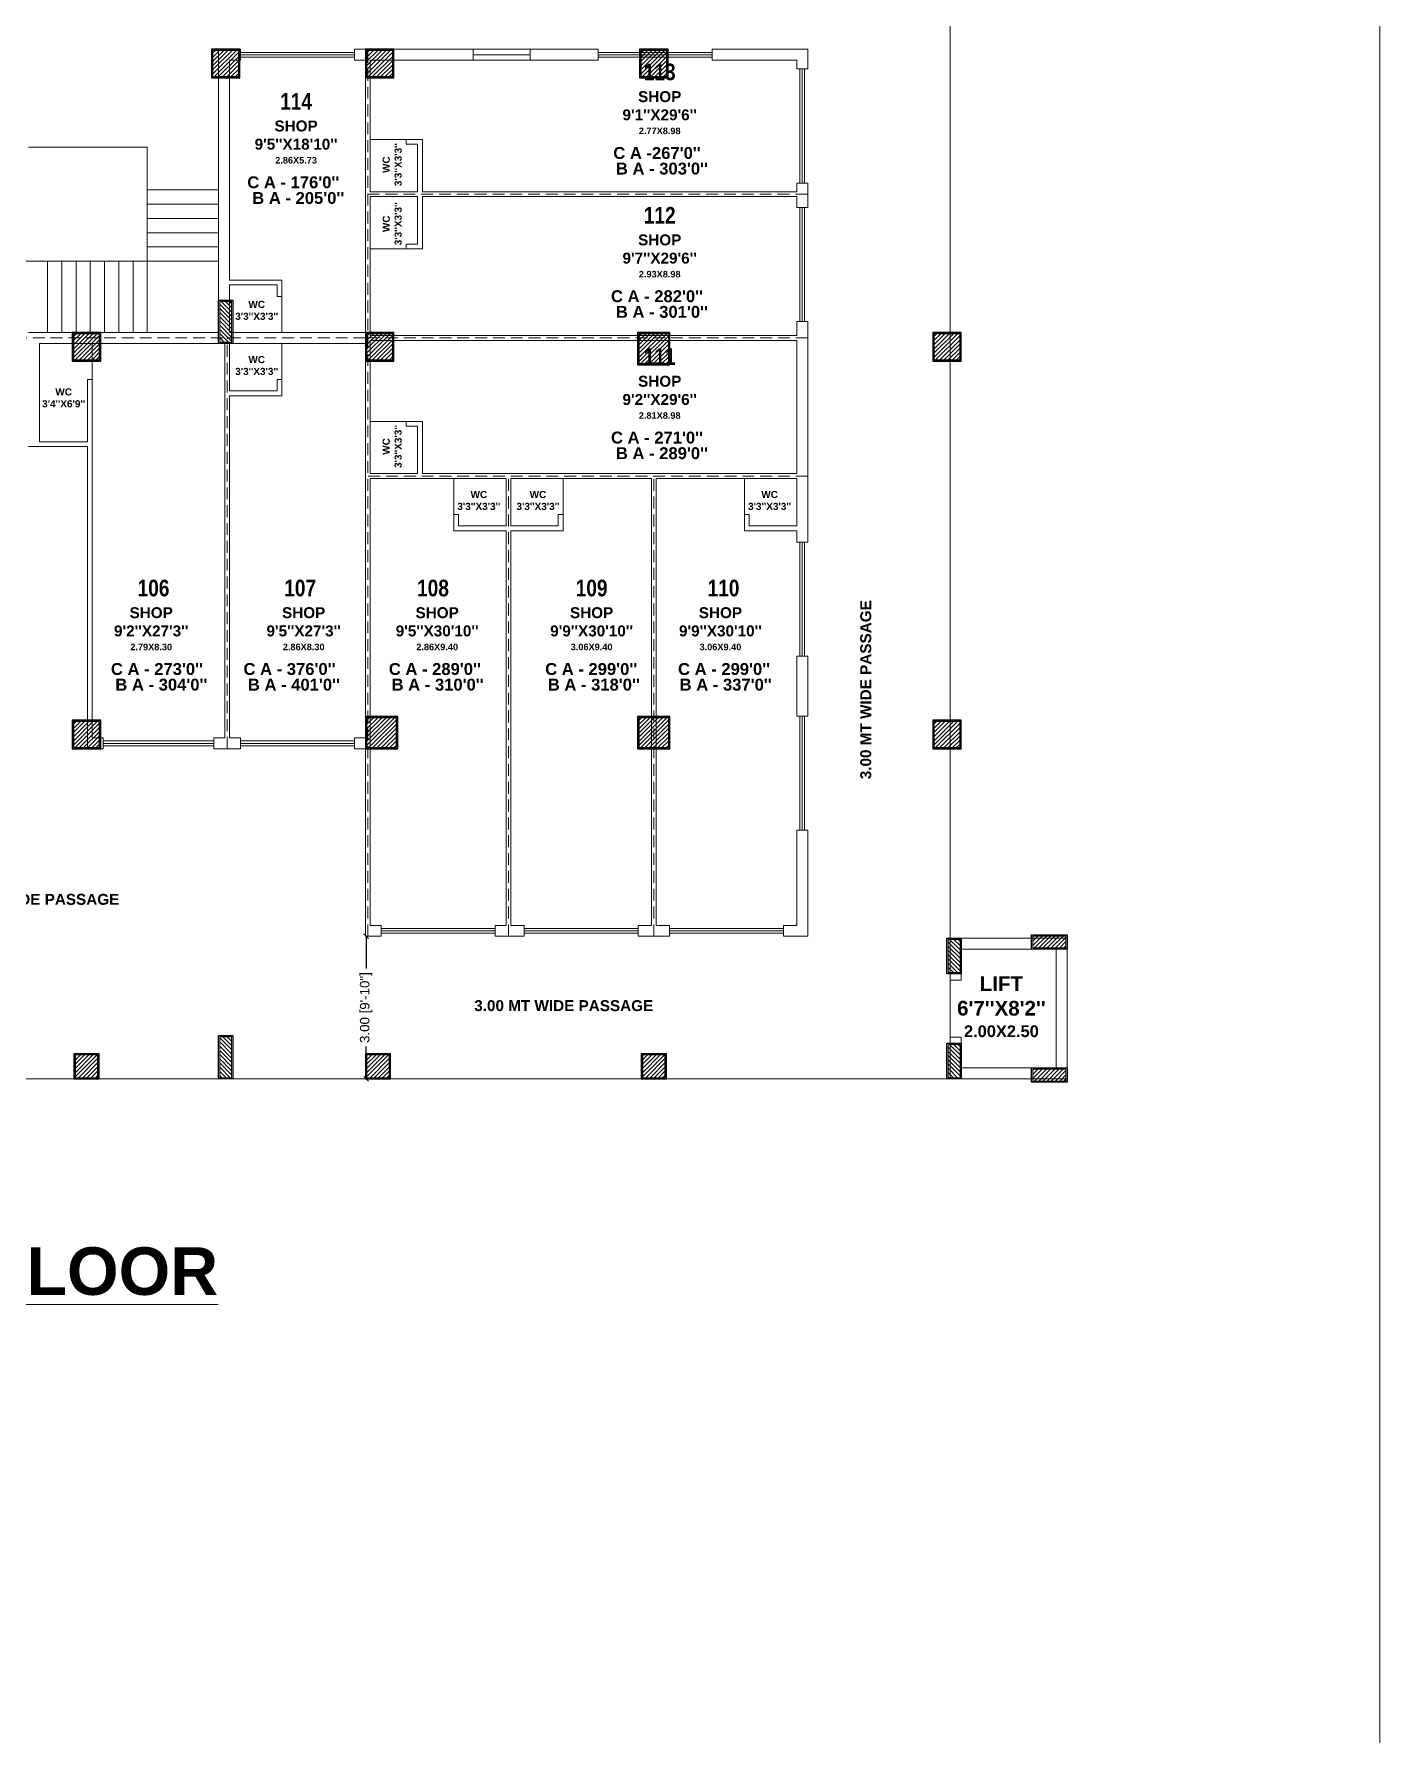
# Model space of a CAD drawing. Header units: metres. Extents: x 0 to 8495, y 0 to 3455.
# Drawn here: x 8366.39 to 8394.72, y 215.25 to 251.04 of the extents above; entities that cross this region are included whole.
import ezdxf

# ---------------------------------------------------------------- set-up
doc = ezdxf.new("R2010")
doc.units = ezdxf.units.M
doc.header["$MEASUREMENT"] = 0
doc.linetypes.add('DASH2', pattern=[0.375, 0.25, -0.125])
doc.layers.get('0').update_dxf_attribs({"lineweight": 18})
doc.layers.add('Columns', color=12, linetype='Continuous', lineweight=25)
doc.layers.add('furniture', color=30, linetype='Continuous', lineweight=20)
doc.styles.add('Annotative', font='arial.ttf')
doc.styles.get("Standard").update_dxf_attribs({"font": 'ARIALN.TTF', "height": 0.2})
doc.dimstyles.get("Standard").update_dxf_attribs({"dimtxt": 0.2, "dimasz": 0.1, "dimexe": 0.08, "dimexo": 0.1125, "dimgap": 0.09, "dimtad": 0, "dimtoh": 1, "dimzin": 0, "dimdsep": 46, "dimtxsty": 'Annotative', "dimblk": 'OBLIQUE', "dimcen": 0.09, "dimse1": 1, "dimse2": 1, "dimclrt": 256, "dimadec": 0, "dimazin": 0, "dimtfac": 1, "dimtofl": 0, "dimtmove": 0, "dimatfit": 3, "dimldrblk": 'OBLIQUE', "dimfxl": 1, "dimtolj": 1, "dimtzin": 0, "dimarcsym": 0})

# ---------------------------------------------------------------- blocks, each defined once
blk = doc.blocks.new('_Oblique')
at = {"color": 0, "linetype": 'ByBlock', "lineweight": -2}
blk.add_line((-0.5, -0.5), (0.5, 0.5), dxfattribs=at)
blk = doc.blocks.new('*D67')
at = {"color": 0, "lineweight": -2, "transparency": 16777216}
for p, q in [((8373.383, 232.051), (8373.383, 231.371)), ((8373.383, 229.051), (8373.383, 229.732))]:
    blk.add_line(p, q, dxfattribs=at)
at = {"layer": 'Defpoints', "color": 0, "transparency": 16777216}
for p in [(8373.698, 232.051), (8373.383, 229.051), (8373.698, 229.051)]:
    blk.add_point(p, dxfattribs=at)
at = {"color": 0, "lineweight": -2, "transparency": 16777216, "xscale": 0.1, "yscale": 0.1, "zscale": 0.1}
for p, rotation in [((8373.383, 232.051), 90), ((8373.383, 229.051), 270)]:
    blk.add_blockref('_Oblique', p, dxfattribs=dict(at, rotation=rotation))
at = {"lineweight": 0, "transparency": 16777216, "insert": (8373.383, 230.551), "char_height": 0.2, "attachment_point": 5, "rotation": 90, "style": 'Annotative'}
blk.add_mtext('\\A1;3.00 [9\'-10"]', dxfattribs=at)

msp = doc.modelspace()

# ---------------------------------------------------------------- hatches: boundary and pattern name
at = {"layer": 'Columns'}
h = msp.add_hatch(dxfattribs=at)
h.set_pattern_fill('ANSI31', scale=0.5)
h.set_pattern_definition([(45, (1238.99616, -207.645864), (-0.0441941738, 0.0441941738), [])])
h.paths.add_polyline_path([(8370.153, 250.14), (8370.703, 250.14), (8370.703, 250.69), (8370.153, 250.69)])
h = msp.add_hatch(dxfattribs=at)
h.set_pattern_fill('ANSI31', scale=0.5)
h.set_pattern_definition([(45, (1242.23616, -207.645864), (-0.0441941738, 0.0441941738), [])])
h.paths.add_polyline_path([(8373.393, 250.14), (8373.943, 250.14), (8373.943, 250.69), (8373.393, 250.69)])
h = msp.add_hatch(dxfattribs=at)
h.set_pattern_fill('ANSI31', scale=0.5)
h.set_pattern_definition([(45, (1248.00616, -207.645864), (-0.0441941738, 0.0441941738), [])])
h.paths.add_polyline_path([(8379.163, 250.14), (8379.713, 250.14), (8379.713, 250.69), (8379.163, 250.69)])
at = {"layer": 'Columns', "lineweight": 0}
h = msp.add_hatch(dxfattribs=at)
h.set_pattern_fill('ANSI31', color=1, scale=0.5, angle=-90)
h.set_pattern_definition([(315, (1236.77, -205.984855), (0.0441941738, 0.0441941738), [])])
h.paths.add_polyline_path([(8370.303, 244.55), (8370.553, 244.55), (8370.553, 245.41), (8370.303, 245.41)])
at = {"layer": 'Columns'}
h = msp.add_hatch(dxfattribs=at)
h.set_pattern_fill('ANSI31', scale=0.5)
h.set_pattern_definition([(45, (1236.06616, -213.605864), (-0.0441941738, 0.0441941738), [])])
h.paths.add_polyline_path([(8367.223, 244.18), (8367.773, 244.18), (8367.773, 244.73), (8367.223, 244.73)])
h = msp.add_hatch(dxfattribs=at)
h.set_pattern_fill('ANSI31', scale=0.5)
h.set_pattern_definition([(45, (1242.23616, -213.605864), (-0.0441941738, 0.0441941738), [])])
h.paths.add_polyline_path([(8373.393, 244.18), (8373.943, 244.18), (8373.943, 244.73), (8373.393, 244.73)])
h = msp.add_hatch(dxfattribs=at)
h.set_pattern_fill('ANSI31', color=6, scale=0.5)
h.set_pattern_definition([(45, (1248.08116, -213.755864), (-0.0441941738, 0.0441941738), [])])
h.paths.add_polyline_path([(8379.753, 244.1), (8379.753, 244.73), (8379.123, 244.73), (8379.123, 244.1)])
h = msp.add_hatch(dxfattribs=at)
h.set_pattern_fill('ANSI31', scale=0.5)
h.set_pattern_definition([(45, (1254.17705, -213.605864), (-0.0441941738, 0.0441941738), [])])
h.paths.add_polyline_path([(8385.334, 244.18), (8385.884, 244.18), (8385.884, 244.73), (8385.334, 244.73)])
h = msp.add_hatch(dxfattribs=at)
h.set_pattern_fill('ANSI31', scale=0.5)
h.set_pattern_definition([(45, (1236.06616, -221.765864), (-0.0441941738, 0.0441941738), [])])
h.paths.add_polyline_path([(8367.223, 236.02), (8367.773, 236.02), (8367.773, 236.57), (8367.223, 236.57)])
h = msp.add_hatch(dxfattribs=at)
h.set_pattern_fill('ANSI31', color=6, scale=0.5)
h.set_pattern_definition([(45, (1242.35116, -221.835864), (-0.0441941738, 0.0441941738), [])])
h.paths.add_polyline_path([(8374.023, 236.02), (8374.023, 236.65), (8373.393, 236.65), (8373.393, 236.02)])
h = msp.add_hatch(dxfattribs=at)
h.set_pattern_fill('ANSI31', color=6, scale=0.5)
h.set_pattern_definition([(45, (1248.08116, -221.835864), (-0.0441941738, 0.0441941738), [])])
h.paths.add_polyline_path([(8379.753, 236.02), (8379.753, 236.65), (8379.123, 236.65), (8379.123, 236.02)])
h = msp.add_hatch(dxfattribs=at)
h.set_pattern_fill('ANSI31', scale=0.5)
h.set_pattern_definition([(45, (1254.17705, -221.765864), (-0.0441941738, 0.0441941738), [])])
h.paths.add_polyline_path([(8385.334, 236.02), (8385.884, 236.02), (8385.884, 236.57), (8385.334, 236.57)])
at = {"layer": 'Columns', "lineweight": 0}
h = msp.add_hatch(dxfattribs=at)
h.set_pattern_fill('ANSI31', color=256, scale=0.5, angle=-90)
h.set_pattern_definition([(315, (1252.10089, -219.408755), (0.0441941738, 0.0441941738), [])])
h.paths.add_polyline_path([(8385.634, 231.286), (8385.884, 231.286), (8385.884, 231.986), (8385.634, 231.986)])
h = msp.add_hatch(dxfattribs=at)
h.set_pattern_fill('ANSI31', color=256, scale=0.5, angle=-180)
h.set_pattern_definition([(225, (7936.718804, 7365.58923), (0.0441941738, -0.0441941738), [])])
h.paths.add_polyline_path([(8387.414, 232.056), (8387.414, 231.806), (8388.114, 231.806), (8388.114, 232.056)])
h = msp.add_hatch(dxfattribs=at)
h.set_pattern_fill('ANSI31', color=1, scale=0.5, angle=90)
h.set_pattern_definition([(135, (15504.0859, 680.47132), (-0.0441941738, -0.0441941738), [])])
h.paths.add_polyline_path([(8370.553, 229.936), (8370.303, 229.936), (8370.303, 229.076), (8370.553, 229.076)])
h = msp.add_hatch(dxfattribs=at)
h.set_pattern_fill('ANSI31', color=256, scale=0.5, angle=-90)
h.set_pattern_definition([(315, (1252.10089, -221.618755), (0.0441941738, 0.0441941738), [])])
h.paths.add_polyline_path([(8385.634, 229.076), (8385.884, 229.076), (8385.884, 229.776), (8385.634, 229.776)])
at = {"layer": 'Columns', "lineweight": 20}
h = msp.add_hatch(dxfattribs=at)
h.set_pattern_fill('ANSI31', color=5, scale=0.5)
h.set_pattern_definition([(45, (1236.06616, -228.779764), (-0.0441941738, 0.0441941738), [])])
h.paths.add_polyline_path([(8367.258, 229.076), (8367.738, 229.076), (8367.738, 229.556), (8367.258, 229.556)])
h = msp.add_hatch(dxfattribs=at)
h.set_pattern_fill('ANSI31', color=5, scale=0.5)
h.set_pattern_definition([(45, (1242.20116, -228.779764), (-0.0441941738, 0.0441941738), [])])
h.paths.add_polyline_path([(8373.393, 229.076), (8373.873, 229.076), (8373.873, 229.556), (8373.393, 229.556)])
h = msp.add_hatch(dxfattribs=at)
h.set_pattern_fill('ANSI31', color=5, scale=0.5)
h.set_pattern_definition([(45, (1248.00616, -228.779764), (-0.0441941738, 0.0441941738), [])])
h.paths.add_polyline_path([(8379.198, 229.076), (8379.678, 229.076), (8379.678, 229.556), (8379.198, 229.556)])
at = {"layer": 'Columns', "lineweight": 0}
h = msp.add_hatch(dxfattribs=at)
h.set_pattern_fill('ANSI31', color=256, scale=0.5, angle=-180)
h.set_pattern_definition([(225, (7936.718804, 7362.78923), (0.0441941738, -0.0441941738), [])])
h.paths.add_polyline_path([(8387.414, 229.256), (8387.414, 229.006), (8388.114, 229.006), (8388.114, 229.256)])

# ---------------------------------------------------------------- linework, layer by layer
at = {"color": 251, "lineweight": 0}
for p, q in [((8385.679, 252.115), (8385.679, 231.531)), ((8368.778, 244.755), (8368.778, 247.755)), ((8370.278, 247.755), (8368.778, 247.755)), ((8370.278, 247.455), (8368.778, 247.455)), ((8370.278, 247.155), (8368.778, 247.155)), ((8370.278, 246.855), (8368.778, 246.855)), ((8370.278, 246.255), (8364.778, 246.255)), ((8366.678, 244.755), (8366.678, 246.255)), ((8366.978, 244.755), (8366.978, 246.255)), ((8367.278, 244.755), (8367.278, 246.255)), ((8367.578, 244.755), (8367.578, 246.255)), ((8367.878, 244.755), (8367.878, 246.255)), ((8368.178, 244.755), (8368.178, 246.255)), ((8368.478, 244.755), (8368.478, 246.255)), ((8370.278, 246.555), (8368.778, 246.555)), ((8385.679, 229.931), (8385.679, 229.051)), ((8385.679, 229.931), (8385.679, 229.051)), ((8385.679, 229.931), (8385.679, 229.051)), ((8385.679, 229.931), (8385.679, 229.051)), ((8370.368, 229.051), (8346.558, 229.051)), ((8385.679, 229.051), (8370.368, 229.051))]:
    msp.add_line(p, q, dxfattribs=at)
at = {"lineweight": 0}
for p, q in [((8370.738, 250.715), (8370.278, 250.715)), ((8370.278, 248.279), (8370.278, 250.715)), ((8370.278, 250.615), (8370.278, 248.655)), ((8370.738, 250.715), (8370.738, 250.485)), ((8378.268, 250.715), (8373.138, 250.715)), ((8373.138, 250.485), (8373.138, 250.715)), ((8378.268, 250.715), (8374.828, 250.715)), ((8378.268, 250.715), (8378.268, 250.485)), ((8382.678, 250.715), (8380.668, 250.715)), ((8382.448, 250.715), (8380.668, 250.715)), ((8380.668, 250.485), (8380.668, 250.715)), ((8382.678, 250.3), (8382.678, 250.715)), ((8370.738, 250.485), (8370.508, 250.485)), ((8370.508, 246.185), (8370.508, 250.485)), ((8370.508, 250.485), (8370.738, 250.485)), ((8373.368, 250.485), (8373.138, 250.485)), ((8373.138, 250.485), (8373.368, 250.485)), ((8373.368, 250.485), (8373.368, 244.755)), ((8378.268, 250.485), (8373.468, 250.485)), ((8373.468, 247.715), (8373.468, 250.485)), ((8382.448, 250.485), (8380.668, 250.485)), ((8382.448, 250.3), (8382.448, 250.485)), ((8382.448, 250.3), (8382.678, 250.3)), ((8373.468, 248.815), (8374.568, 248.815)), ((8373.468, 248.715), (8373.468, 248.815)), ((8373.468, 248.815), (8374.228, 248.815)), ((8373.468, 248.715), (8373.468, 248.815)), ((8374.228, 248.815), (8374.228, 248.715)), ((8374.568, 248.815), (8374.568, 247.715)), ((8368.778, 248.655), (8366.278, 248.655)), ((8368.778, 247.755), (8368.778, 248.655)), ((8370.278, 248.425), (8370.278, 244.755)), ((8370.278, 244.755), (8370.278, 248.425)), ((8370.278, 248.425), (8370.278, 244.755)), ((8373.468, 248.715), (8373.468, 247.715)), ((8373.468, 247.715), (8373.468, 248.715)), ((8374.228, 248.715), (8374.468, 248.715)), ((8374.468, 248.715), (8374.468, 247.715)), ((8374.468, 247.715), (8373.468, 247.715)), ((8374.468, 247.715), (8373.468, 247.715)), ((8374.468, 247.715), (8373.468, 247.715)), ((8374.468, 247.715), (8373.468, 247.715)), ((8373.468, 247.715), (8374.468, 247.715)), ((8373.468, 247.715), (8374.468, 247.715)), ((8373.468, 247.715), (8374.468, 247.715)), ((8373.468, 247.715), (8374.468, 247.715)), ((8374.468, 247.715), (8373.498, 247.715)), ((8382.448, 247.715), (8374.568, 247.715)), ((8382.448, 247.715), (8374.568, 247.715)), ((8382.448, 247.715), (8382.448, 247.9)), ((8382.448, 247.9), (8382.678, 247.9)), ((8382.678, 247.755), (8382.678, 247.9)), ((8382.678, 247.385), (8382.678, 247.9)), ((8382.678, 247.755), (8382.678, 247.385)), ((8370.508, 245.855), (8370.508, 247.615)), ((8370.508, 247.615), (8370.508, 245.855)), ((8374.468, 247.615), (8373.468, 247.615)), ((8374.468, 247.615), (8373.468, 247.615)), ((8374.468, 247.615), (8373.468, 247.615)), ((8373.468, 247.615), (8374.468, 247.615)), ((8373.468, 247.615), (8374.468, 247.615)), ((8373.468, 247.615), (8374.468, 247.615)), ((8373.468, 246.615), (8373.468, 247.615)), ((8373.468, 247.615), (8374.468, 247.615)), ((8373.468, 247.615), (8373.468, 246.615)), ((8373.468, 244.69), (8373.468, 247.615)), ((8374.468, 247.615), (8373.498, 247.615)), ((8374.468, 246.615), (8374.468, 247.615)), ((8382.448, 247.615), (8374.568, 247.615)), ((8374.568, 246.515), (8374.568, 247.615)), ((8382.448, 247.615), (8374.568, 247.615)), ((8382.448, 247.385), (8382.448, 247.615)), ((8382.448, 247.385), (8382.678, 247.385)), ((8373.468, 246.615), (8373.468, 246.515)), ((8373.468, 246.615), (8373.468, 246.515)), ((8374.228, 246.615), (8374.468, 246.615)), ((8374.228, 246.515), (8374.228, 246.615)), ((8373.468, 246.515), (8374.568, 246.515)), ((8373.468, 246.515), (8374.228, 246.515)), ((8371.608, 245.855), (8370.508, 245.855)), ((8370.508, 244.755), (8370.508, 245.755)), ((8370.508, 245.755), (8370.508, 244.755)), ((8371.508, 245.755), (8370.508, 245.755)), ((8371.508, 245.515), (8371.508, 245.755)), ((8371.608, 244.755), (8371.608, 245.855)), ((8371.608, 245.515), (8371.508, 245.515)), ((8371.608, 244.755), (8371.608, 245.515)), ((8382.448, 244.69), (8382.448, 244.985)), ((8382.448, 244.985), (8382.678, 244.985)), ((8382.678, 244.985), (8382.678, 244.755)), ((8382.678, 244.755), (8382.678, 244.985)), ((8366.278, 244.755), (8367.713, 244.755)), ((8366.508, 244.525), (8367.518, 244.525)), ((8366.508, 244.525), (8366.508, 242.455)), ((8366.508, 244.525), (8366.508, 242.455)), ((8367.518, 244.525), (8367.618, 244.525)), ((8367.618, 244.525), (8370.408, 244.525)), ((8367.618, 236.225), (8367.618, 244.525)), ((8367.618, 244.525), (8367.618, 243.765)), ((8367.713, 244.755), (8367.943, 244.755)), ((8367.943, 244.755), (8368.246, 244.755)), ((8367.943, 244.755), (8368.246, 244.755)), ((8368.178, 244.755), (8370.253, 244.755)), ((8368.476, 244.755), (8370.278, 244.755)), ((8370.253, 244.755), (8368.753, 244.755)), ((8369.408, 244.525), (8369.308, 244.525)), ((8369.408, 244.525), (8369.308, 244.525)), ((8369.408, 244.525), (8370.408, 244.525)), ((8370.408, 244.525), (8369.408, 244.525)), ((8370.408, 243.525), (8370.408, 244.525)), ((8370.408, 243.525), (8370.408, 244.525)), ((8370.408, 244.525), (8370.408, 243.525)), ((8370.408, 244.525), (8370.408, 243.525)), ((8370.408, 244.525), (8370.408, 243.525)), ((8370.408, 244.525), (8370.408, 243.525)), ((8373.368, 244.755), (8370.508, 244.755)), ((8370.508, 243.525), (8370.508, 244.525)), ((8370.508, 243.525), (8370.508, 244.525)), ((8370.508, 243.525), (8370.508, 244.525)), ((8370.508, 244.525), (8370.508, 243.525)), ((8370.508, 244.525), (8370.508, 243.525)), ((8370.508, 244.525), (8370.508, 243.525)), ((8370.508, 244.525), (8370.508, 243.525)), ((8370.508, 244.525), (8370.508, 244.525)), ((8373.368, 244.525), (8370.508, 244.525)), ((8371.608, 244.525), (8371.608, 243.425)), ((8371.608, 244.525), (8371.608, 243.765)), ((8373.368, 241.685), (8373.368, 244.525)), ((8382.448, 244.69), (8373.468, 244.69)), ((8373.468, 241.847), (8373.468, 244.59)), ((8382.448, 244.59), (8373.468, 244.59)), ((8382.448, 243.525), (8382.448, 244.59)), ((8382.448, 243.525), (8382.448, 244.59)), ((8382.448, 243.525), (8382.448, 244.59)), ((8382.448, 244.59), (8382.448, 243.525)), ((8382.448, 244.59), (8382.448, 243.525)), ((8382.448, 244.59), (8382.448, 243.525)), ((8382.448, 244.59), (8382.448, 243.525)), ((8382.678, 240.347), (8382.678, 244.755)), ((8367.518, 242.455), (8367.518, 243.765)), ((8367.618, 243.765), (8367.518, 243.765)), ((8371.508, 243.765), (8371.508, 243.525)), ((8371.608, 243.765), (8371.508, 243.765)), ((8370.408, 236.225), (8370.408, 243.425)), ((8371.508, 243.525), (8370.508, 243.525)), ((8370.508, 236.225), (8370.508, 243.425)), ((8371.608, 243.425), (8370.508, 243.425)), ((8382.448, 242.052), (8382.448, 243.425)), ((8382.448, 241.785), (8382.448, 243.425)), ((8373.468, 242.885), (8374.568, 242.885)), ((8373.468, 242.885), (8374.228, 242.885)), ((8374.228, 242.885), (8374.228, 242.785)), ((8374.228, 242.785), (8374.468, 242.785)), ((8374.468, 242.785), (8374.468, 241.785)), ((8374.568, 242.885), (8374.568, 241.785)), ((8367.518, 242.355), (8366.278, 242.355)), ((8366.508, 242.455), (8367.518, 242.455)), ((8367.518, 235.995), (8367.518, 242.355)), ((8373.368, 236.225), (8373.368, 241.685)), ((8373.468, 241.785), (8373.468, 241.875)), ((8374.468, 241.785), (8373.468, 241.785)), ((8374.468, 241.785), (8373.468, 241.785)), ((8373.468, 232.281), (8373.468, 241.685)), ((8376.328, 241.685), (8373.468, 241.685)), ((8376.328, 241.685), (8373.468, 241.685)), ((8382.448, 241.785), (8374.568, 241.785)), ((8382.448, 241.785), (8374.568, 241.785)), ((8382.448, 241.785), (8374.568, 241.785)), ((8376.328, 241.685), (8374.568, 241.685)), ((8375.228, 241.685), (8375.228, 240.585)), ((8375.328, 241.685), (8375.228, 241.685)), ((8375.228, 241.685), (8375.228, 240.925)), ((8375.328, 241.685), (8375.228, 241.685)), ((8375.328, 241.685), (8376.328, 241.685)), ((8376.328, 241.685), (8375.328, 241.685)), ((8376.328, 240.685), (8376.328, 241.685)), ((8376.328, 240.685), (8376.328, 241.685)), ((8376.328, 240.685), (8376.328, 241.685)), ((8376.328, 241.685), (8376.328, 240.685)), ((8376.328, 241.685), (8376.328, 240.685)), ((8376.328, 241.685), (8376.328, 240.685)), ((8376.328, 241.685), (8376.328, 240.685)), ((8376.428, 240.685), (8376.428, 241.685)), ((8376.428, 240.685), (8376.428, 241.685)), ((8376.428, 240.685), (8376.428, 241.685)), ((8376.428, 240.685), (8376.428, 241.685)), ((8376.428, 241.685), (8376.428, 240.685)), ((8376.428, 241.685), (8376.428, 240.685)), ((8376.428, 241.685), (8376.428, 240.685)), ((8377.428, 241.685), (8376.428, 241.685)), ((8376.428, 241.685), (8376.428, 240.685)), ((8376.428, 241.685), (8377.428, 241.685)), ((8379.388, 241.685), (8376.428, 241.685)), ((8377.428, 241.685), (8376.428, 241.685)), ((8379.388, 241.685), (8376.428, 241.685)), ((8379.388, 241.685), (8376.428, 241.685)), ((8377.428, 241.685), (8377.528, 241.685)), ((8377.428, 241.685), (8377.528, 241.685)), ((8377.528, 241.685), (8377.528, 240.585)), ((8377.528, 241.685), (8377.528, 240.925)), ((8379.388, 232.281), (8379.388, 241.685)), ((8379.488, 232.281), (8379.488, 241.685)), ((8382.448, 241.685), (8379.488, 241.685)), ((8382.448, 241.685), (8379.488, 241.685)), ((8382.448, 241.685), (8379.488, 241.685)), ((8381.348, 241.685), (8381.348, 240.585)), ((8381.348, 241.685), (8381.348, 240.925)), ((8382.448, 241.785), (8382.448, 241.875)), ((8382.448, 240.685), (8382.448, 241.685)), ((8375.228, 240.925), (8375.328, 240.925)), ((8375.328, 240.925), (8375.328, 240.685)), ((8377.428, 240.925), (8377.428, 240.685)), ((8377.528, 240.925), (8377.428, 240.925)), ((8381.348, 240.925), (8381.448, 240.925)), ((8381.448, 240.925), (8381.448, 240.685)), ((8375.228, 240.585), (8376.328, 240.585)), ((8375.328, 240.685), (8376.328, 240.685)), ((8376.328, 240.685), (8376.328, 240.775)), ((8376.328, 232.281), (8376.328, 240.585)), ((8376.428, 240.685), (8376.428, 240.775)), ((8377.428, 240.685), (8376.428, 240.685)), ((8376.428, 232.281), (8376.428, 240.585)), ((8377.528, 240.585), (8376.428, 240.585)), ((8381.348, 240.585), (8382.448, 240.585)), ((8381.448, 240.685), (8382.448, 240.685)), ((8382.448, 240.685), (8382.448, 240.775)), ((8382.448, 240.347), (8382.448, 240.585)), ((8382.448, 240.466), (8382.448, 240.585)), ((8382.448, 240.347), (8382.678, 240.347)), ((8382.448, 236.685), (8382.448, 237.947)), ((8382.448, 236.685), (8382.448, 237.947)), ((8382.448, 237.947), (8382.678, 237.947)), ((8382.678, 236.685), (8382.678, 237.947)), ((8382.448, 236.685), (8382.678, 236.685)), ((8367.618, 236.225), (8367.848, 236.225)), ((8367.848, 236.225), (8367.848, 235.995)), ((8370.178, 236.225), (8370.408, 236.225)), ((8370.178, 236.225), (8370.178, 235.995)), ((8370.508, 236.225), (8370.738, 236.225)), ((8370.738, 236.225), (8370.738, 235.995)), ((8373.138, 236.225), (8373.368, 236.225)), ((8373.138, 236.225), (8373.138, 235.995)), ((8367.848, 235.995), (8367.518, 235.995)), ((8370.738, 235.995), (8370.178, 235.995)), ((8370.178, 235.995), (8370.738, 235.995)), ((8373.138, 235.995), (8373.368, 235.995)), ((8373.368, 232.281), (8373.368, 235.995)), ((8373.368, 232.281), (8373.368, 235.995)), ((8382.448, 232.281), (8382.448, 234.285)), ((8382.448, 232.281), (8382.448, 234.285)), ((8382.448, 234.285), (8382.678, 234.285)), ((8382.678, 232.051), (8382.678, 234.285)), ((8373.368, 232.995), (8373.368, 232.051)), ((8373.468, 232.281), (8373.698, 232.281)), ((8373.468, 232.281), (8373.698, 232.281)), ((8373.698, 232.281), (8373.698, 232.051)), ((8373.698, 232.281), (8373.698, 232.051)), ((8376.098, 232.281), (8376.328, 232.281)), ((8376.098, 232.281), (8376.098, 232.051)), ((8376.428, 232.281), (8376.708, 232.281)), ((8376.708, 232.281), (8376.708, 232.051)), ((8379.108, 232.281), (8379.388, 232.281)), ((8379.108, 232.281), (8379.108, 232.051)), ((8379.488, 232.281), (8379.768, 232.281)), ((8379.768, 232.281), (8379.768, 232.051)), ((8382.168, 232.281), (8382.448, 232.281)), ((8382.168, 232.281), (8382.168, 232.051)), ((8373.698, 232.051), (8373.368, 232.051)), ((8373.698, 232.051), (8373.368, 232.051)), ((8376.708, 232.051), (8376.098, 232.051)), ((8379.768, 232.051), (8379.108, 232.051)), ((8382.678, 232.051), (8382.168, 232.051)), ((8388.139, 232.011), (8385.679, 232.011)), ((8388.139, 229.051), (8388.139, 232.011)), ((8387.909, 231.781), (8385.909, 231.781)), ((8387.909, 229.281), (8387.909, 231.781)), ((8387.909, 229.281), (8387.909, 231.781)), ((8385.909, 231.131), (8385.679, 231.131)), ((8385.909, 229.931), (8385.679, 229.931)), ((8385.909, 229.281), (8387.909, 229.281)), ((8385.679, 229.051), (8388.139, 229.051))]:
    msp.add_line(p, q, dxfattribs=at)
at = {"color": 193, "lineweight": 0}
for p, q in [((8370.738, 250.65), (8373.138, 250.65)), ((8370.738, 250.55), (8373.138, 250.55)), ((8378.268, 250.65), (8380.668, 250.65)), ((8378.268, 250.55), (8380.668, 250.55)), ((8382.513, 247.9), (8382.513, 250.3)), ((8382.613, 247.9), (8382.613, 250.3)), ((8382.513, 244.985), (8382.513, 247.385)), ((8382.613, 244.985), (8382.613, 247.385)), ((8382.513, 237.947), (8382.513, 240.347)), ((8382.613, 237.947), (8382.613, 240.347)), ((8382.513, 234.285), (8382.513, 236.685)), ((8382.613, 234.285), (8382.613, 236.685)), ((8367.848, 236.16), (8370.178, 236.16)), ((8367.848, 236.06), (8370.178, 236.06)), ((8370.738, 236.16), (8373.138, 236.16)), ((8370.738, 236.06), (8373.138, 236.06)), ((8373.698, 232.216), (8376.098, 232.216)), ((8373.698, 232.116), (8376.098, 232.116)), ((8376.708, 232.216), (8379.108, 232.216)), ((8376.708, 232.116), (8379.108, 232.116)), ((8379.768, 232.216), (8382.168, 232.216)), ((8379.768, 232.116), (8382.168, 232.116))]:
    msp.add_line(p, q, dxfattribs=at)
at = {"color": 134, "lineweight": 0}
for p, q in [((8370.738, 250.6), (8373.138, 250.6)), ((8378.268, 250.6), (8380.668, 250.6)), ((8382.563, 247.9), (8382.563, 250.3)), ((8373.468, 248.815), (8374.228, 248.815)), ((8382.563, 244.985), (8382.563, 247.385)), ((8373.468, 246.515), (8374.228, 246.515)), ((8371.608, 244.755), (8371.608, 245.515)), ((8371.608, 244.525), (8371.608, 243.765)), ((8373.468, 242.885), (8374.228, 242.885)), ((8375.228, 241.685), (8375.228, 240.925)), ((8377.528, 241.685), (8377.528, 240.925)), ((8381.348, 241.685), (8381.348, 240.925)), ((8382.563, 237.947), (8382.563, 240.347)), ((8382.563, 234.285), (8382.563, 236.685)), ((8367.848, 236.11), (8370.178, 236.11)), ((8370.738, 236.11), (8373.138, 236.11)), ((8373.698, 232.166), (8376.098, 232.166)), ((8376.708, 232.166), (8379.108, 232.166)), ((8379.768, 232.166), (8382.168, 232.166))]:
    msp.add_line(p, q, dxfattribs=at)
at = {"color": 1, "linetype": 'DASH2', "lineweight": 0}
for p, q in [((8373.418, 232.051), (8373.418, 250.715)), ((8373.418, 247.665), (8382.678, 247.665)), ((8373.368, 244.64), (8361.528, 244.64)), ((8370.458, 235.995), (8370.458, 244.64)), ((8382.678, 244.64), (8373.368, 244.64)), ((8382.678, 241.735), (8373.418, 241.735)), ((8376.378, 232.051), (8376.378, 241.735)), ((8379.438, 232.051), (8379.438, 241.735))]:
    msp.add_line(p, q, dxfattribs=at)
at = {"color": 1, "lineweight": 0}
msp.add_line((8373.368, 235.995), (8373.418, 235.995), dxfattribs=at)
at = {"lineweight": 0}
msp.add_lwpolyline([(8253.018, 335.407), (8394.724, 335.407), (8394.724, 126.342), (8253.018, 126.342)], close=True, dxfattribs=at)
at = {"color": 1, "lineweight": 0}
for points in [[(8376.837, 250.715), (8375.637, 250.715), (8375.637, 250.485), (8376.837, 250.485)], [(8375.637, 250.6), (8376.837, 250.6), (8376.837, 250.6), (8375.637, 250.6)]]:
    msp.add_lwpolyline(points, close=True, dxfattribs=at)
at = {"lineweight": 0}
for points in [[(8374.468, 247.715), (8373.468, 247.715)], [(8374.468, 247.615), (8373.468, 247.615)], [(8370.408, 243.425), (8370.408, 244.525)], [(8370.508, 243.525), (8370.508, 244.525)], [(8382.448, 243.425), (8382.448, 244.59)], [(8376.328, 240.685), (8376.328, 241.685)], [(8376.428, 240.685), (8376.428, 241.685)], [(8385.679, 232.011), (8385.679, 229.931)], [(8385.909, 231.781), (8385.909, 231.131)], [(8385.679, 229.931), (8385.679, 229.051)], [(8385.909, 229.931), (8385.909, 229.281), (8387.909, 229.281)], [(8385.909, 229.931), (8385.909, 229.281)]]:
    msp.add_lwpolyline(points, dxfattribs=at)
at = {"layer": 'Columns', "color": 7}
for points in [[(8370.128, 250.115), (8370.728, 250.115), (8370.728, 250.715), (8370.128, 250.715)], [(8370.153, 250.14), (8370.703, 250.14), (8370.703, 250.69), (8370.153, 250.69)], [(8373.368, 250.115), (8373.968, 250.115), (8373.968, 250.715), (8373.368, 250.715)], [(8373.393, 250.14), (8373.943, 250.14), (8373.943, 250.69), (8373.393, 250.69)], [(8379.138, 250.115), (8379.738, 250.115), (8379.738, 250.715), (8379.138, 250.715)], [(8379.163, 250.14), (8379.713, 250.14), (8379.713, 250.69), (8379.163, 250.69)], [(8367.198, 244.155), (8367.798, 244.155), (8367.798, 244.755), (8367.198, 244.755)], [(8367.223, 244.18), (8367.773, 244.18), (8367.773, 244.73), (8367.223, 244.73)], [(8373.368, 244.155), (8373.968, 244.155), (8373.968, 244.755), (8373.368, 244.755)], [(8373.393, 244.18), (8373.943, 244.18), (8373.943, 244.73), (8373.393, 244.73)], [(8385.309, 244.155), (8385.909, 244.155), (8385.909, 244.755), (8385.309, 244.755)], [(8385.334, 244.18), (8385.884, 244.18), (8385.884, 244.73), (8385.334, 244.73)], [(8367.198, 235.995), (8367.798, 235.995), (8367.798, 236.595), (8367.198, 236.595)], [(8367.223, 236.02), (8367.773, 236.02), (8367.773, 236.57), (8367.223, 236.57)], [(8385.309, 235.995), (8385.909, 235.995), (8385.909, 236.595), (8385.309, 236.595)], [(8385.334, 236.02), (8385.884, 236.02), (8385.884, 236.57), (8385.334, 236.57)]]:
    msp.add_lwpolyline(points, close=True, dxfattribs=at)
at = {"layer": 'Columns', "color": 1, "lineweight": 30}
for points in [[(8370.578, 244.525), (8370.278, 244.525), (8370.278, 245.435), (8370.578, 245.435)], [(8370.278, 229.961), (8370.578, 229.961), (8370.578, 229.051), (8370.278, 229.051)]]:
    msp.add_lwpolyline(points, close=True, dxfattribs=at)
at = {"layer": 'Columns', "color": 1, "lineweight": 0}
for points in [[(8370.553, 244.55), (8370.303, 244.55), (8370.303, 245.41), (8370.553, 245.41)], [(8370.303, 229.936), (8370.553, 229.936), (8370.553, 229.076), (8370.303, 229.076)]]:
    msp.add_lwpolyline(points, close=True, dxfattribs=at)
at = {"layer": 'Columns', "color": 6}
for points in [[(8379.098, 244.075), (8379.778, 244.075), (8379.778, 244.755), (8379.098, 244.755)], [(8379.123, 244.1), (8379.753, 244.1), (8379.753, 244.73), (8379.123, 244.73)], [(8373.368, 235.995), (8374.048, 235.995), (8374.048, 236.675), (8373.368, 236.675)], [(8373.393, 236.02), (8374.023, 236.02), (8374.023, 236.65), (8373.393, 236.65)], [(8379.098, 235.995), (8379.778, 235.995), (8379.778, 236.675), (8379.098, 236.675)], [(8379.123, 236.02), (8379.753, 236.02), (8379.753, 236.65), (8379.123, 236.65)]]:
    msp.add_lwpolyline(points, close=True, dxfattribs=at)
at = {"layer": 'Columns'}
for points in [[(8385.909, 231.261), (8385.609, 231.261), (8385.609, 232.011), (8385.909, 232.011)], [(8387.389, 231.781), (8387.389, 232.081), (8388.139, 232.081), (8388.139, 231.781)], [(8385.909, 229.051), (8385.609, 229.051), (8385.609, 229.801), (8385.909, 229.801)], [(8387.389, 228.981), (8387.389, 229.281), (8388.139, 229.281), (8388.139, 228.981)]]:
    msp.add_lwpolyline(points, close=True, dxfattribs=at)
at = {"layer": 'Columns', "lineweight": 0}
for points in [[(8385.884, 231.286), (8385.634, 231.286), (8385.634, 231.986), (8385.884, 231.986)], [(8387.414, 231.806), (8387.414, 232.056), (8388.114, 232.056), (8388.114, 231.806)], [(8385.884, 229.076), (8385.634, 229.076), (8385.634, 229.776), (8385.884, 229.776)], [(8387.414, 229.006), (8387.414, 229.256), (8388.114, 229.256), (8388.114, 229.006)]]:
    msp.add_lwpolyline(points, close=True, dxfattribs=at)
at = {"layer": 'Columns', "color": 5, "lineweight": 30}
for points in [[(8367.233, 229.051), (8367.763, 229.051), (8367.763, 229.581), (8367.233, 229.581)], [(8367.258, 229.076), (8367.738, 229.076), (8367.738, 229.556), (8367.258, 229.556)], [(8373.368, 229.051), (8373.898, 229.051), (8373.898, 229.581), (8373.368, 229.581)], [(8373.393, 229.076), (8373.873, 229.076), (8373.873, 229.556), (8373.393, 229.556)], [(8379.173, 229.051), (8379.703, 229.051), (8379.703, 229.581), (8379.173, 229.581)], [(8379.198, 229.076), (8379.678, 229.076), (8379.678, 229.556), (8379.198, 229.556)]]:
    msp.add_lwpolyline(points, close=True, dxfattribs=at)
at = {"layer": 'furniture', "color": 167}
msp.add_lwpolyline([(8387.909, 229.281), (8385.909, 229.281)], dxfattribs=at)
at = {"layer": 'furniture', "color": 57, "true_color": 0x80812c}
msp.add_lwpolyline([(8387.909, 229.281), (8385.909, 229.281)], dxfattribs=at)

# ---------------------------------------------------------------- texts
at = {"color": 57, "lineweight": -2, "true_color": 0x80812c, "char_height": 0.35, "width": 5.87922, "attachment_point": 5}
for s, insert in [('{\\fArial Narrow|b1|i0|c0|p34;113}', (8379.563, 250.235)), ('{\\fArial Narrow|b1|i0|c0|p34;112}', (8379.563, 247.221)), ('{\\fArial Narrow|b1|i0|c0|p34;111}', (8379.563, 244.247))]:
    msp.add_mtext(s, dxfattribs=dict(at, insert=insert))
at = {"color": 167, "lineweight": -2, "char_height": 0.23, "width": 5.87922, "attachment_point": 5}
for s, insert in [("{\\fArial|b1|i0|c0|p34;SHOP\\P9'1''X29'6''\\P\\H0.6x;2.77X8.98}", (8379.563, 249.38)), ("{\\fArial|b1|i0|c0|p34;SHOP\\P9'7''X29'6''\\P\\H0.6x;2.93X8.98}", (8379.563, 246.365)), ("{\\fArial|b1|i0|c0|p34;SHOP\\P9'2''X29'6''\\P\\H0.6x;2.81X8.98}", (8379.563, 243.391))]:
    msp.add_mtext(s, dxfattribs=dict(at, insert=insert))
at = {"color": 57, "linetype": 'ByBlock', "lineweight": -2, "true_color": 0x80812c, "char_height": 0.35, "width": 5.87922, "attachment_point": 5}
for s, insert in [('{\\fArial Narrow|b1|i0|c0|p34;114}', (8371.909, 249.617)), ('{\\fArial Narrow|b1|i0|c0|p34;106}', (8368.908, 239.376)), ('{\\fArial Narrow|b1|i0|c0|p34;107}', (8371.995, 239.376)), ('{\\fArial Narrow|b1|i0|c0|p34;108}', (8374.791, 239.376)), ('{\\fArial Narrow|b1|i0|c0|p34;109}', (8378.13, 239.376)), ('{\\fArial Narrow|b1|i0|c0|p34;110}', (8380.906, 239.376))]:
    msp.add_mtext(s, dxfattribs=dict(at, insert=insert))
at = {"color": 167, "linetype": 'ByBlock', "lineweight": -2, "char_height": 0.23, "width": 5.87922, "attachment_point": 5}
for s, insert in [("{\\fArial|b1|i0|c0|p34;SHOP\\P9'5''X18'10''\\P\\H0.6x;2.86X5.73}", (8371.909, 248.762)), ("{\\fArial|b1|i0|c0|p34;SHOP\\P9'2''X27'3''\\P\\H0.6x;2.79X8.30}", (8368.86, 238.521)), ("{\\fArial|b1|i0|c0|p34;SHOP\\P9'5''X27'3''\\P\\H0.6x;2.86X8.30}", (8372.069, 238.521)), ("{\\fArial|b1|i0|c0|p34;SHOP\\P9'5''X30'10''\\P\\H0.6x;2.86X9.40}", (8374.879, 238.521)), ("{\\fArial|b1|i0|c0|p34;SHOP\\P9'9''X30'10''\\P\\H0.6x;3.06X9.40}", (8378.13, 238.521)), ("{\\fArial|b1|i0|c0|p34;SHOP\\P9'9''X30'10''\\P\\H0.6x;3.06X9.40}", (8380.841, 238.521))]:
    msp.add_mtext(s, dxfattribs=dict(at, insert=insert))
at = {"color": 245, "lineweight": -2, "char_height": 0.15, "width": 2.26927, "attachment_point": 5, "rotation": 90}
for insert in [(8373.933, 248.287), (8373.933, 247.043), (8373.933, 242.357)]:
    msp.add_mtext("{\\fArial|b1|i0|c0|p34;WC\\P3'3''X3'3''}", dxfattribs=dict(at, insert=insert))
at = {"color": 1, "lineweight": -2, "true_color": 0xff1a1a, "char_height": 0.25, "width": 6.93704, "attachment_point": 8}
for s, insert in [("{\\fArial|b1|i0|c0|p34;C A -267'0''}", (8379.506, 248.404)), ("{\\fArial|b1|i0|c0|p34;B A - 303'0''}", (8379.61, 248.075)), ("{\\fArial|b1|i0|c0|p34;C A - 282'0''}", (8379.506, 245.39)), ("{\\fArial|b1|i0|c0|p34;B A - 301'0''}", (8379.61, 245.061)), ("{\\fArial|b1|i0|c0|p34;C A - 271'0''}", (8379.506, 242.416)), ("{\\fArial|b1|i0|c0|p34;B A - 289'0''}", (8379.61, 242.087))]:
    msp.add_mtext(s, dxfattribs=dict(at, insert=insert))
at = {"color": 1, "linetype": 'ByBlock', "lineweight": -2, "true_color": 0xff1a1a, "char_height": 0.25, "width": 6.93704, "attachment_point": 8}
for s, insert in [("{\\fArial|b1|i0|c0|p34;C A - 176'0''}", (8371.851, 247.787)), ("{\\fArial|b1|i0|c0|p34;B A - 205'0''}", (8371.956, 247.457)), ("{\\fArial|b1|i0|c0|p34;C A - 273'0''}", (8368.981, 237.546)), ("{\\fArial|b1|i0|c0|p34;C A - 376'0''}", (8371.771, 237.546)), ("{\\fArial|b1|i0|c0|p34;C A - 289'0''}", (8374.83, 237.546)), ("{\\fArial|b1|i0|c0|p34;C A - 299'0''}", (8378.121, 237.546)), ("{\\fArial|b1|i0|c0|p34;C A - 299'0''}", (8380.918, 237.546)), ("{\\fArial|b1|i0|c0|p34;B A - 304'0''}", (8369.074, 237.217)), ("{\\fArial|b1|i0|c0|p34;B A - 401'0''}", (8371.864, 237.217)), ("{\\fArial|b1|i0|c0|p34;B A - 310'0''}", (8374.889, 237.217)), ("{\\fArial|b1|i0|c0|p34;B A - 318'0''}", (8378.176, 237.217)), ("{\\fArial|b1|i0|c0|p34;B A - 337'0''}", (8380.952, 237.217))]:
    msp.add_mtext(s, dxfattribs=dict(at, insert=insert))
at = {"color": 245, "linetype": 'ByBlock', "lineweight": -2, "char_height": 0.15, "width": 2.26927, "attachment_point": 5}
for s, insert in [("{\\fArial|b1|i0|c0|p34;WC\\P3'3''X3'3''}", (8371.08, 245.22)), ("{\\fArial|b1|i0|c0|p34;WC\\P3'3''X3'3''}", (8371.08, 244.06)), ("{\\fArial|b1|i0|c0|p34;WC\\P3'4''X6'9''}", (8367.017, 243.379)), ("{\\fArial|b1|i0|c0|p34;WC\\P3'3''X3'3''}", (8375.756, 241.22)), ("{\\fArial|b1|i0|c0|p34;WC\\P3'3''X3'3''}", (8377, 241.22)), ("{\\fArial|b1|i0|c0|p34;WC\\P3'3''X3'3''}", (8381.876, 241.22))]:
    msp.add_mtext(s, dxfattribs=dict(at, insert=insert))
at = {"color": 251, "linetype": 'ByBlock', "lineweight": -2, "insert": (8383.901, 237.239), "char_height": 0.23, "width": 3.84541, "attachment_point": 5, "rotation": 90}
msp.add_mtext('{\\fArial|b1|i0|c0|p34;3.00 MT WIDE PASSAGE}', dxfattribs=at)
at = {"color": 251, "linetype": 'ByBlock', "lineweight": -2, "char_height": 0.23, "width": 3.84541, "attachment_point": 5}
for s, insert in [('{\\fArial|b1|i0|c0|p34;6.94 MT WIDE PASSAGE}', (8366.305, 232.827)), ('{\\fArial|b1|i0|c0|p34;3.00 MT WIDE PASSAGE}', (8377.543, 230.59))]:
    msp.add_mtext(s, dxfattribs=dict(at, insert=insert))
at = {"color": 87, "linetype": 'ByBlock', "lineweight": -2, "true_color": 0x51613d, "insert": (8386.755, 230.567), "char_height": 0.30931, "width": 4.67939, "attachment_point": 5}
msp.add_mtext("{\\fArial|b1|i0|c0|p34;LIFT\\P6'7''X8'2''\\P\\H0.8x;2.00X2.50}", dxfattribs=at)
at = {"lineweight": 0, "insert": (8353.12, 225.506), "char_height": 1, "attachment_point": 1}
msp.add_mtext_dynamic_manual_height_columns('\\pi7.8379;{\\fArial|b1|i0|c0|p34;\\L\\C93;FIRST FLOOR}', width=24.8777, gutter_width=1.25, heights=[0], dxfattribs=at)

# ---------------------------------------------------------------- dimensions: what is measured, and where the dimension line sits
at = {"color": 5, "lineweight": 0}
dim = msp.add_linear_dim(base=(8373.383, 229.051), p1=(8373.698, 232.051), p2=(8373.698, 229.051), angle=90, dimstyle='Standard', override={"dimfxl": 1.25}, dxfattribs=at)
dim.commit()
dim.dimension.update_dxf_attribs({"geometry": '*D67', "text_midpoint": (8373.383, 230.551)})

doc.saveas('drawing.dxf')
